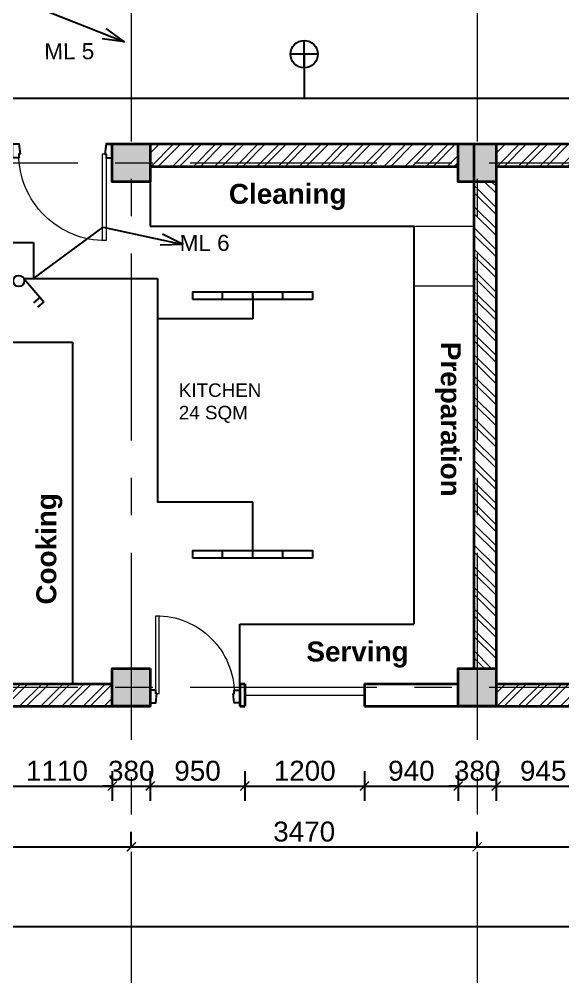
# Model space of a CAD drawing. Header units: inches. Extents: x 527934 to 2134587, y -408734 to 227304.
# Drawn here: x 1716564 to 1722018, y -154872 to -145267 of the extents above; entities that cross this region are included whole.
import ezdxf

# ---------------------------------------------------------------- set-up
doc = ezdxf.new("R2010")
doc.units = ezdxf.units.IN
doc.header["$MEASUREMENT"] = 0
doc.linetypes.add('CENTER', pattern=[2, 1.25, -0.25, 0.25, -0.25])
for name, color, linetype, lineweight in [('1 LIGHT N SWITCH', 3, 'Continuous', 25), ('6 LIGHT PT WIRING', 3, 'Continuous', 25), ('centre line', 1, 'CENTER', 9), ('dim', 253, 'Continuous', 9), ('door', 77, 'Continuous', 13), ('furniture', 253, 'Continuous', 5), ('hatch', 250, 'Continuous', 5), ('plinth', 5, 'Continuous', 9), ('text', 7, 'Continuous', 13), ('wall - brick', 30, 'Continuous', 35)]:
    doc.layers.add(name, color=color, linetype=linetype, lineweight=lineweight)
doc.styles.add('labelling', font='arial.ttf')
doc.styles.get("Standard").update_dxf_attribs({"font": 'arial.ttf'})
doc.dimstyles.new('dim 100', dxfattribs={"dimtxt": 200, "dimasz": 90, "dimexe": 150, "dimexo": 150, "dimgap": 50, "dimtad": 1, "dimdec": 0, "dimzin": 0, "dimdsep": 46, "dimtxsty": 'Standard', "dimblk": 'ARCHTICK', "dimcen": 100, "dimdle": 150, "dimazin": 0, "dimtfac": 1, "dimtdec": 0, "dimtix": 1, "dimtmove": 2, "dimatfit": 3, "dimfxl": 150, "dimfxlon": 1, "dimtolj": 1, "dimtzin": 0, "dimarcsym": 0})

# ---------------------------------------------------------------- blocks, each defined once
blk = doc.blocks.new('_ArchTick')
at = {"color": 0, "linetype": 'ByBlock', "const_width": 0.15}
blk.add_lwpolyline([(-0.5, -0.5), (0.5, 0.5)], dxfattribs=at)
blk = doc.blocks.new('*D1983')
at = {"layer": 'Defpoints', "color": 0, "ltscale": 400}
for p in [(1717878.1, -132628.6), (1704458.1, -152158.6), (1717878.1, -152158.6)]:
    blk.add_point(p, dxfattribs=at)
at = {"layer": 'dim', "color": 0, "lineweight": -2, "ltscale": 400}
for p, q in [((1704458.1, -132478.6), (1704458.1, -152308.6)), ((1704608.1, -132628.6), (1704308.1, -132628.6)), ((1704608.1, -152158.6), (1704308.1, -152158.6))]:
    blk.add_line(p, q, dxfattribs=at)
at = {"layer": 'dim', "color": 0, "lineweight": -2, "ltscale": 400, "xscale": 90, "yscale": 90, "zscale": 90}
for p, rotation in [((1704458.1, -132628.6), 90), ((1704458.1, -152158.6), 270)]:
    blk.add_blockref('_ArchTick', p, dxfattribs=dict(at, rotation=rotation))
at = {"layer": 'dim', "color": 0, "ltscale": 400, "insert": (1704305.9, -142393.6), "char_height": 200, "attachment_point": 5, "rotation": 90}
blk.add_mtext('\\A1;19530', dxfattribs=at)
blk = doc.blocks.new('*D2375')
at = {"layer": 'Defpoints', "color": 0, "ltscale": 400}
for p in [(1716388.1, -152158.6), (1717498.1, -152158.6), (1717498.1, -152958.6)]:
    blk.add_point(p, dxfattribs=at)
at = {"layer": 'dim', "color": 0, "lineweight": -2, "ltscale": 400}
for p, q in [((1716388.1, -152808.6), (1716388.1, -153108.6)), ((1717498.1, -152808.6), (1717498.1, -153108.6)), ((1716238.1, -152958.6), (1717648.1, -152958.6))]:
    blk.add_line(p, q, dxfattribs=at)
at = {"layer": 'dim', "color": 0, "lineweight": -2, "ltscale": 400, "xscale": 90, "yscale": 90, "zscale": 90, "rotation": 180}
blk.add_blockref('_ArchTick', (1716388.1, -152958.6), dxfattribs=at)
at = {"layer": 'dim', "color": 0, "lineweight": -2, "ltscale": 400, "xscale": 90, "yscale": 90, "zscale": 90}
blk.add_blockref('_ArchTick', (1717498.1, -152958.6), dxfattribs=at)
at = {"layer": 'dim', "color": 0, "ltscale": 400, "insert": (1716943.1, -152806.5), "char_height": 200, "attachment_point": 5}
blk.add_mtext('\\A1;1110', dxfattribs=at)
blk = doc.blocks.new('*D2376')
at = {"layer": 'Defpoints', "color": 0, "ltscale": 400}
for p in [(1717498.1, -152158.6), (1717878.1, -152158.6), (1717878.1, -152958.6)]:
    blk.add_point(p, dxfattribs=at)
at = {"layer": 'dim', "color": 0, "lineweight": -2, "ltscale": 400}
for p, q in [((1717498.1, -152808.6), (1717498.1, -153108.6)), ((1717878.1, -152808.6), (1717878.1, -153108.6)), ((1717498.1, -152958.6), (1717408.1, -152958.6)), ((1717498.1, -152958.6), (1717878.1, -152958.6)), ((1717878.1, -152958.6), (1717968.1, -152958.6))]:
    blk.add_line(p, q, dxfattribs=at)
at = {"layer": 'dim', "color": 0, "lineweight": -2, "ltscale": 400, "xscale": 90, "yscale": 90, "zscale": 90}
blk.add_blockref('_ArchTick', (1717498.1, -152958.6), dxfattribs=at)
at = {"layer": 'dim', "color": 0, "lineweight": -2, "ltscale": 400, "xscale": 90, "yscale": 90, "zscale": 90, "rotation": 180}
blk.add_blockref('_ArchTick', (1717878.1, -152958.6), dxfattribs=at)
at = {"layer": 'dim', "color": 0, "ltscale": 400, "insert": (1717688.1, -152806.4), "char_height": 200, "attachment_point": 5}
blk.add_mtext('\\A1;380', dxfattribs=at)
blk = doc.blocks.new('*D2377')
at = {"layer": 'Defpoints', "color": 0, "ltscale": 400}
for p in [(1717878.1, -152158.6), (1718828.1, -152158.6), (1718828.1, -152958.6)]:
    blk.add_point(p, dxfattribs=at)
at = {"layer": 'dim', "color": 0, "lineweight": -2, "ltscale": 400}
for p, q in [((1717878.1, -152808.6), (1717878.1, -153108.6)), ((1718828.1, -152808.6), (1718828.1, -153108.6)), ((1717728.1, -152958.6), (1718978.1, -152958.6))]:
    blk.add_line(p, q, dxfattribs=at)
at = {"layer": 'dim', "color": 0, "lineweight": -2, "ltscale": 400, "xscale": 90, "yscale": 90, "zscale": 90, "rotation": 180}
blk.add_blockref('_ArchTick', (1717878.1, -152958.6), dxfattribs=at)
at = {"layer": 'dim', "color": 0, "lineweight": -2, "ltscale": 400, "xscale": 90, "yscale": 90, "zscale": 90}
blk.add_blockref('_ArchTick', (1718828.1, -152958.6), dxfattribs=at)
at = {"layer": 'dim', "color": 0, "ltscale": 400, "insert": (1718353.1, -152806.5), "char_height": 200, "attachment_point": 5}
blk.add_mtext('\\A1;950', dxfattribs=at)
blk = doc.blocks.new('*D2378')
at = {"layer": 'Defpoints', "color": 0, "ltscale": 400}
for p in [(1720968.1, -152158.6), (1721348.1, -152158.6), (1721348.1, -152958.6)]:
    blk.add_point(p, dxfattribs=at)
at = {"layer": 'dim', "color": 0, "lineweight": -2, "ltscale": 400}
for p, q in [((1720968.1, -152808.6), (1720968.1, -153108.6)), ((1721348.1, -152808.6), (1721348.1, -153108.6)), ((1720968.1, -152958.6), (1720878.1, -152958.6)), ((1720968.1, -152958.6), (1721348.1, -152958.6)), ((1721348.1, -152958.6), (1721438.1, -152958.6))]:
    blk.add_line(p, q, dxfattribs=at)
at = {"layer": 'dim', "color": 0, "lineweight": -2, "ltscale": 400, "xscale": 90, "yscale": 90, "zscale": 90}
blk.add_blockref('_ArchTick', (1720968.1, -152958.6), dxfattribs=at)
at = {"layer": 'dim', "color": 0, "lineweight": -2, "ltscale": 400, "xscale": 90, "yscale": 90, "zscale": 90, "rotation": 180}
blk.add_blockref('_ArchTick', (1721348.1, -152958.6), dxfattribs=at)
at = {"layer": 'dim', "color": 0, "ltscale": 400, "insert": (1721158.1, -152806.4), "char_height": 200, "attachment_point": 5}
blk.add_mtext('\\A1;380', dxfattribs=at)
blk = doc.blocks.new('*D2379')
at = {"layer": 'Defpoints', "color": 0, "ltscale": 400}
for p in [(1721348.1, -152158.6), (1722293.1, -152158.6), (1722293.1, -152958.6)]:
    blk.add_point(p, dxfattribs=at)
at = {"layer": 'dim', "color": 0, "lineweight": -2, "ltscale": 400}
for p, q in [((1721348.1, -152808.6), (1721348.1, -153108.6)), ((1722293.1, -152808.6), (1722293.1, -153108.6)), ((1721198.1, -152958.6), (1722443.1, -152958.6))]:
    blk.add_line(p, q, dxfattribs=at)
at = {"layer": 'dim', "color": 0, "lineweight": -2, "ltscale": 400, "xscale": 90, "yscale": 90, "zscale": 90, "rotation": 180}
blk.add_blockref('_ArchTick', (1721348.1, -152958.6), dxfattribs=at)
at = {"layer": 'dim', "color": 0, "lineweight": -2, "ltscale": 400, "xscale": 90, "yscale": 90, "zscale": 90}
blk.add_blockref('_ArchTick', (1722293.1, -152958.6), dxfattribs=at)
at = {"layer": 'dim', "color": 0, "ltscale": 400, "insert": (1721820.6, -152806.5), "char_height": 200, "attachment_point": 5}
blk.add_mtext('\\A1;945', dxfattribs=at)
blk = doc.blocks.new('*D1987')
at = {"layer": 'Defpoints', "color": 0, "ltscale": 400}
for p in [(1707088.1, -151968.6), (1742476.1, -151968.6), (1742476.1, -154368.6)]:
    blk.add_point(p, dxfattribs=at)
at = {"layer": 'dim', "color": 0, "lineweight": -2, "ltscale": 400}
for p, q in [((1707088.1, -154218.6), (1707088.1, -154518.6)), ((1742476.1, -154218.6), (1742476.1, -154518.6)), ((1706938.1, -154368.6), (1742626.1, -154368.6))]:
    blk.add_line(p, q, dxfattribs=at)
at = {"layer": 'dim', "color": 0, "lineweight": -2, "ltscale": 400, "xscale": 90, "yscale": 90, "zscale": 90, "rotation": 180}
blk.add_blockref('_ArchTick', (1707088.1, -154368.6), dxfattribs=at)
at = {"layer": 'dim', "color": 0, "lineweight": -2, "ltscale": 400, "xscale": 90, "yscale": 90, "zscale": 90}
blk.add_blockref('_ArchTick', (1742476.1, -154368.6), dxfattribs=at)
at = {"layer": 'dim', "color": 0, "ltscale": 400, "insert": (1724782.1, -154216.4), "char_height": 200, "attachment_point": 5}
blk.add_mtext('\\A1;35388', dxfattribs=at)
blk = doc.blocks.new('*D1996')
at = {"layer": 'Defpoints', "color": 0, "ltscale": 400}
for p in [(1714218.1, -153568.6), (1717688.1, -153568.6), (1717688.1, -153568.6)]:
    blk.add_point(p, dxfattribs=at)
at = {"layer": 'furniture', "color": 0, "lineweight": -2, "ltscale": 400}
for p, q in [((1714218.1, -153568.6), (1714218.1, -153418.6)), ((1717688.1, -153568.6), (1717688.1, -153418.6)), ((1714068.1, -153568.6), (1717838.1, -153568.6))]:
    blk.add_line(p, q, dxfattribs=at)
at = {"layer": 'furniture', "color": 0, "lineweight": -2, "ltscale": 400, "xscale": 90, "yscale": 90, "zscale": 90, "rotation": 180}
blk.add_blockref('_ArchTick', (1714218.1, -153568.6), dxfattribs=at)
at = {"layer": 'furniture', "color": 0, "lineweight": -2, "ltscale": 400, "xscale": 90, "yscale": 90, "zscale": 90}
blk.add_blockref('_ArchTick', (1717688.1, -153568.6), dxfattribs=at)
at = {"layer": 'furniture', "color": 0, "ltscale": 400, "insert": (1715953.1, -153416.4), "char_height": 200, "attachment_point": 5}
blk.add_mtext('\\A1;3470', dxfattribs=at)
blk = doc.blocks.new('*D1997')
at = {"layer": 'Defpoints', "color": 0, "ltscale": 400}
for p in [(1717688.1, -153568.6), (1721158.1, -153568.6), (1721158.1, -153568.6)]:
    blk.add_point(p, dxfattribs=at)
at = {"layer": 'furniture', "color": 0, "lineweight": -2, "ltscale": 400}
for p, q in [((1717688.1, -153568.6), (1717688.1, -153418.6)), ((1721158.1, -153568.6), (1721158.1, -153418.6)), ((1717538.1, -153568.6), (1721308.1, -153568.6))]:
    blk.add_line(p, q, dxfattribs=at)
at = {"layer": 'furniture', "color": 0, "lineweight": -2, "ltscale": 400, "xscale": 90, "yscale": 90, "zscale": 90, "rotation": 180}
blk.add_blockref('_ArchTick', (1717688.1, -153568.6), dxfattribs=at)
at = {"layer": 'furniture', "color": 0, "lineweight": -2, "ltscale": 400, "xscale": 90, "yscale": 90, "zscale": 90}
blk.add_blockref('_ArchTick', (1721158.1, -153568.6), dxfattribs=at)
at = {"layer": 'furniture', "color": 0, "ltscale": 400, "insert": (1719423.1, -153416.4), "char_height": 200, "attachment_point": 5}
blk.add_mtext('\\A1;3470', dxfattribs=at)
blk = doc.blocks.new('*D1998')
at = {"layer": 'Defpoints', "color": 0, "ltscale": 400}
for p in [(1721158.1, -153568.6), (1724628.1, -153568.6), (1724628.1, -153568.6)]:
    blk.add_point(p, dxfattribs=at)
at = {"layer": 'furniture', "color": 0, "lineweight": -2, "ltscale": 400}
for p, q in [((1721158.1, -153568.6), (1721158.1, -153418.6)), ((1724628.1, -153568.6), (1724628.1, -153418.6)), ((1721008.1, -153568.6), (1724778.1, -153568.6))]:
    blk.add_line(p, q, dxfattribs=at)
at = {"layer": 'furniture', "color": 0, "lineweight": -2, "ltscale": 400, "xscale": 90, "yscale": 90, "zscale": 90, "rotation": 180}
blk.add_blockref('_ArchTick', (1721158.1, -153568.6), dxfattribs=at)
at = {"layer": 'furniture', "color": 0, "lineweight": -2, "ltscale": 400, "xscale": 90, "yscale": 90, "zscale": 90}
blk.add_blockref('_ArchTick', (1724628.1, -153568.6), dxfattribs=at)
at = {"layer": 'furniture', "color": 0, "ltscale": 400, "insert": (1722893.1, -153416.4), "char_height": 200, "attachment_point": 5}
blk.add_mtext('\\A1;3470', dxfattribs=at)
blk = doc.blocks.new('Dd1')
at = {"layer": 'door'}
for p, q in [((6330586.9, 14339), (6330586.9, 13509.1)), ((6330598.9, 14377), (6330624.9, 14377)), ((6330624.9, 14377), (6330624.9, 13509.6))]:
    blk.add_line(p, q, dxfattribs=at)
at = {"layer": 'door', "lineweight": 25}
for points in [[(6330598.9, 14377), (6330586.9, 14377), (6330586.9, 14339), (6330523.9, 14339), (6330523.9, 14479), (6330586.9, 14479)], [(6331448.9, 14377), (6331460.9, 14377), (6331460.9, 14339), (6331523.9, 14339), (6331523.9, 14479), (6331460.9, 14479)]]:
    blk.add_lwpolyline(points, close=True, dxfattribs=at)
at = {"layer": 'door'}
blk.add_arc((6330592.9, 14377), 868, 269.60394, 0, dxfattribs=at)
blk = doc.blocks.new('*D2420')
at = {"layer": 'Defpoints', "color": 0, "ltscale": 400}
for p in [(1718828.1, -152046.1), (1720028.1, -152046.1), (1720028.1, -152958.6)]:
    blk.add_point(p, dxfattribs=at)
at = {"layer": 'furniture', "color": 0, "lineweight": -2, "ltscale": 400}
for p, q in [((1718828.1, -152808.6), (1718828.1, -153108.6)), ((1720028.1, -152808.6), (1720028.1, -153108.6)), ((1718678.1, -152958.6), (1720178.1, -152958.6))]:
    blk.add_line(p, q, dxfattribs=at)
at = {"layer": 'furniture', "color": 0, "lineweight": -2, "ltscale": 400, "xscale": 90, "yscale": 90, "zscale": 90, "rotation": 180}
blk.add_blockref('_ArchTick', (1718828.1, -152958.6), dxfattribs=at)
at = {"layer": 'furniture', "color": 0, "lineweight": -2, "ltscale": 400, "xscale": 90, "yscale": 90, "zscale": 90}
blk.add_blockref('_ArchTick', (1720028.1, -152958.6), dxfattribs=at)
at = {"layer": 'furniture', "color": 0, "ltscale": 400, "insert": (1719428.1, -152806.5), "char_height": 200, "attachment_point": 5}
blk.add_mtext('\\A1;1200', dxfattribs=at)
blk = doc.blocks.new('*D2421')
at = {"layer": 'Defpoints', "color": 0, "ltscale": 400}
for p in [(1720028.1, -152158.6), (1720968.1, -152158.6), (1720968.1, -152958.6)]:
    blk.add_point(p, dxfattribs=at)
at = {"layer": 'furniture', "color": 0, "lineweight": -2, "ltscale": 400}
for p, q in [((1720028.1, -152808.6), (1720028.1, -153108.6)), ((1720968.1, -152808.6), (1720968.1, -153108.6)), ((1719878.1, -152958.6), (1721118.1, -152958.6))]:
    blk.add_line(p, q, dxfattribs=at)
at = {"layer": 'furniture', "color": 0, "lineweight": -2, "ltscale": 400, "xscale": 90, "yscale": 90, "zscale": 90, "rotation": 180}
blk.add_blockref('_ArchTick', (1720028.1, -152958.6), dxfattribs=at)
at = {"layer": 'furniture', "color": 0, "lineweight": -2, "ltscale": 400, "xscale": 90, "yscale": 90, "zscale": 90}
blk.add_blockref('_ArchTick', (1720968.1, -152958.6), dxfattribs=at)
at = {"layer": 'furniture', "color": 0, "ltscale": 400, "insert": (1720498.1, -152806.5), "char_height": 200, "attachment_point": 5}
blk.add_mtext('\\A1;940', dxfattribs=at)
blk = doc.blocks.new('*D2013')
at = {"layer": 'Defpoints', "color": 0, "ltscale": 400}
for p in [(1717688.1, -131510.2), (1714218.1, -177435.5), (1717688.1, -177435.5)]:
    blk.add_point(p, dxfattribs=at)
at = {"layer": 'dim', "color": 0, "lineweight": -2, "ltscale": 400}
for p, q in [((1714218.1, -177435.5), (1714218.1, -177285.5)), ((1717688.1, -177285.5), (1717688.1, -177585.5)), ((1714068.1, -177435.5), (1717838.1, -177435.5))]:
    blk.add_line(p, q, dxfattribs=at)
at = {"layer": 'dim', "color": 0, "lineweight": -2, "ltscale": 400, "xscale": 90, "yscale": 90, "zscale": 90, "rotation": 180}
blk.add_blockref('_ArchTick', (1714218.1, -177435.5), dxfattribs=at)
at = {"layer": 'dim', "color": 0, "lineweight": -2, "ltscale": 400, "xscale": 90, "yscale": 90, "zscale": 90}
blk.add_blockref('_ArchTick', (1717688.1, -177435.5), dxfattribs=at)
at = {"layer": 'dim', "color": 0, "ltscale": 400, "insert": (1715953.1, -177283.4), "char_height": 200, "attachment_point": 5}
blk.add_mtext('\\A1;3470', dxfattribs=at)
blk = doc.blocks.new('*D2014')
at = {"layer": 'Defpoints', "color": 0, "ltscale": 400}
for p in [(1721158.1, -131659.9), (1721158.1, -177435.5), (1717688.1, -177585.2)]:
    blk.add_point(p, dxfattribs=at)
at = {"layer": 'dim', "color": 0, "lineweight": -2, "ltscale": 400}
for p, q in [((1717688.1, -177435.5), (1717688.1, -177285.5)), ((1721158.1, -177285.5), (1721158.1, -177585.5)), ((1717538.1, -177435.5), (1721308.1, -177435.5))]:
    blk.add_line(p, q, dxfattribs=at)
at = {"layer": 'dim', "color": 0, "lineweight": -2, "ltscale": 400, "xscale": 90, "yscale": 90, "zscale": 90, "rotation": 180}
blk.add_blockref('_ArchTick', (1717688.1, -177435.5), dxfattribs=at)
at = {"layer": 'dim', "color": 0, "lineweight": -2, "ltscale": 400, "xscale": 90, "yscale": 90, "zscale": 90}
blk.add_blockref('_ArchTick', (1721158.1, -177435.5), dxfattribs=at)
at = {"layer": 'dim', "color": 0, "ltscale": 400, "insert": (1719423.1, -177283.4), "char_height": 200, "attachment_point": 5}
blk.add_mtext('\\A1;3470', dxfattribs=at)
blk = doc.blocks.new('*D2015')
at = {"layer": 'Defpoints', "color": 0, "ltscale": 400}
for p in [(1724628.1, -131510.2), (1721158.1, -177435.5), (1724628.1, -177435.5)]:
    blk.add_point(p, dxfattribs=at)
at = {"layer": 'dim', "color": 0, "lineweight": -2, "ltscale": 400}
for p, q in [((1721158.1, -177435.5), (1721158.1, -177285.5)), ((1724628.1, -177285.5), (1724628.1, -177585.5)), ((1721008.1, -177435.5), (1724778.1, -177435.5))]:
    blk.add_line(p, q, dxfattribs=at)
at = {"layer": 'dim', "color": 0, "lineweight": -2, "ltscale": 400, "xscale": 90, "yscale": 90, "zscale": 90, "rotation": 180}
blk.add_blockref('_ArchTick', (1721158.1, -177435.5), dxfattribs=at)
at = {"layer": 'dim', "color": 0, "lineweight": -2, "ltscale": 400, "xscale": 90, "yscale": 90, "zscale": 90}
blk.add_blockref('_ArchTick', (1724628.1, -177435.5), dxfattribs=at)
at = {"layer": 'dim', "color": 0, "ltscale": 400, "insert": (1722893.1, -177283.4), "char_height": 200, "attachment_point": 5}
blk.add_mtext('\\A1;3470', dxfattribs=at)
blk = doc.blocks.new('*D2496')
at = {"layer": 'Defpoints', "color": 0, "ltscale": 400}
for p in [(1717688.1, -152819.3), (1714218.1, -198831), (1717688.1, -198831)]:
    blk.add_point(p, dxfattribs=at)
at = {"layer": 'furniture', "color": 0, "lineweight": -2, "ltscale": 400}
for p, q in [((1714218.1, -198831), (1714218.1, -198681)), ((1717688.1, -198681), (1717688.1, -198981)), ((1714068.1, -198831), (1717838.1, -198831))]:
    blk.add_line(p, q, dxfattribs=at)
at = {"layer": 'furniture', "color": 0, "lineweight": -2, "ltscale": 400, "xscale": 90, "yscale": 90, "zscale": 90, "rotation": 180}
blk.add_blockref('_ArchTick', (1714218.1, -198831), dxfattribs=at)
at = {"layer": 'furniture', "color": 0, "lineweight": -2, "ltscale": 400, "xscale": 90, "yscale": 90, "zscale": 90}
blk.add_blockref('_ArchTick', (1717688.1, -198831), dxfattribs=at)
at = {"layer": 'furniture', "color": 0, "ltscale": 400, "insert": (1715953.1, -198678.9), "char_height": 200, "attachment_point": 5}
blk.add_mtext('\\A1;3470', dxfattribs=at)
blk = doc.blocks.new('*D2497')
at = {"layer": 'Defpoints', "color": 0, "ltscale": 400}
for p in [(1721158.1, -152819.3), (1717688.1, -198831), (1721158.1, -198831)]:
    blk.add_point(p, dxfattribs=at)
at = {"layer": 'furniture', "color": 0, "lineweight": -2, "ltscale": 400}
for p, q in [((1717688.1, -198831), (1717688.1, -198681)), ((1721158.1, -198681), (1721158.1, -198981)), ((1717538.1, -198831), (1721308.1, -198831))]:
    blk.add_line(p, q, dxfattribs=at)
at = {"layer": 'furniture', "color": 0, "lineweight": -2, "ltscale": 400, "xscale": 90, "yscale": 90, "zscale": 90, "rotation": 180}
blk.add_blockref('_ArchTick', (1717688.1, -198831), dxfattribs=at)
at = {"layer": 'furniture', "color": 0, "lineweight": -2, "ltscale": 400, "xscale": 90, "yscale": 90, "zscale": 90}
blk.add_blockref('_ArchTick', (1721158.1, -198831), dxfattribs=at)
at = {"layer": 'furniture', "color": 0, "ltscale": 400, "insert": (1719423.1, -198678.9), "char_height": 200, "attachment_point": 5}
blk.add_mtext('\\A1;3470', dxfattribs=at)
blk = doc.blocks.new('*D2498')
at = {"layer": 'Defpoints', "color": 0, "ltscale": 400}
for p in [(1724628.1, -152819.3), (1721158.1, -198831), (1724628.1, -198831)]:
    blk.add_point(p, dxfattribs=at)
at = {"layer": 'furniture', "color": 0, "lineweight": -2, "ltscale": 400}
for p, q in [((1721158.1, -198831), (1721158.1, -198681)), ((1724628.1, -198681), (1724628.1, -198981)), ((1721008.1, -198831), (1724778.1, -198831))]:
    blk.add_line(p, q, dxfattribs=at)
at = {"layer": 'furniture', "color": 0, "lineweight": -2, "ltscale": 400, "xscale": 90, "yscale": 90, "zscale": 90, "rotation": 180}
blk.add_blockref('_ArchTick', (1721158.1, -198831), dxfattribs=at)
at = {"layer": 'furniture', "color": 0, "lineweight": -2, "ltscale": 400, "xscale": 90, "yscale": 90, "zscale": 90}
blk.add_blockref('_ArchTick', (1724628.1, -198831), dxfattribs=at)
at = {"layer": 'furniture', "color": 0, "ltscale": 400, "insert": (1722893.1, -198678.9), "char_height": 200, "attachment_point": 5}
blk.add_mtext('\\A1;3470', dxfattribs=at)
blk = doc.blocks.new('dome')
at = {"color": 3}
for p, q in [((542951, 234900), (542951, 235174.9)), ((543088.4, 235037.4), (542813.5, 235037.4))]:
    blk.add_line(p, q, dxfattribs=at)
blk.add_circle((542951, 235037.4), 137.4, dxfattribs=at)
blk = doc.blocks.new('1x36 TL MO')
at = {"color": 3}
for p, q in [((11329249, 640104.8), (11330289.8, 640104.8)), ((11329507.4, 640104.8), (11329507.4, 640038.1)), ((11329768.8, 640104.8), (11329768.8, 640038.1)), ((11330030.3, 640104.8), (11330030.3, 640038.1))]:
    blk.add_line(p, q, dxfattribs=at)
blk.add_lwpolyline([(11330289.8, 640104.8), (11330289.8, 640038.1), (11329249, 640038.1), (11329249, 640104.8)], dxfattribs=at)
blk = doc.blocks.new('2 GANG')
at = {"color": 3}
for p, q in [((546996.5, 231907.1), (547117.2, 232109)), ((547094.6, 232071.2), (547150.6, 232037.5)), ((547117.2, 232109), (547173.2, 232075.3))]:
    blk.add_line(p, q, dxfattribs=at)
blk.add_circle((547026.8, 231875), 42.7, dxfattribs=at)
blk = doc.blocks.new('*U1924')
at = {"color": 3}
for p, q in [((-181347.92, -126936.6), (-181360.04, -126920.06)), ((-181360.04, -126920.06), (-181357.92, -126925.37)), ((-181360.04, -126920.06), (-181355.67, -126923.72)), ((-181326.36, -126938.56), (-181347.92, -126936.6))]:
    blk.add_line(p, q, dxfattribs=at)

msp = doc.modelspace()

# ---------------------------------------------------------------- hatches: boundary and pattern name
at = {"layer": 'hatch', "lineweight": 5, "ltscale": 400}
h = msp.add_hatch(dxfattribs=at)
h.set_pattern_fill('ANSI32', color=256, scale=400)
h.set_pattern_definition([(45, (-786419.92, -115225.44), (-106.066017, 106.066017), []), (45, (-786349.21, -115225.44), (-106.066017, 106.066017), [])])
h.paths.add_polyline_path([(1717878.1, -146743.6), (1717878.1, -146518.6), (1720968.1, -146518.6), (1720968.1, -146743.6)])
h = msp.add_hatch(dxfattribs=at)
h.set_pattern_fill('ANSI32', color=256, scale=400)
h.set_pattern_definition([(45, (-782949.92, -115225.44), (-106.066017, 106.066017), []), (45, (-782879.21, -115225.44), (-106.066017, 106.066017), [])])
h.paths.add_polyline_path([(1721348.1, -146743.6), (1721348.1, -146518.6), (1724438.1, -146518.6), (1724438.1, -146743.6)])
h = msp.add_hatch(dxfattribs=at)
h.set_pattern_fill('ANSI32', color=256, scale=400, angle=-90)
h.set_pattern_definition([(315, (1752633.1, 2357384.75), (106.066017, 106.066017), []), (315, (1752633.1, 2357314.04), (106.066017, 106.066017), [])])
h.paths.add_polyline_path([(1721122.3, -146898.6), (1721347.3, -146898.6), (1721347.3, -151778.6), (1721122.3, -151778.6)])
h = msp.add_hatch(dxfattribs=at)
h.set_pattern_fill('ANSI32', color=256, scale=400)
h.set_pattern_definition([(45, (-787739.92, -120640.44), (-106.066017, 106.066017), []), (45, (-787669.21, -120640.44), (-106.066017, 106.066017), [])])
h.paths.add_polyline_path([(1716387.6, -152158.6), (1716388.1, -151933.6), (1717498.1, -151933.6), (1717498.1, -152158.6)])
h = msp.add_hatch(dxfattribs=at)
h.set_pattern_fill('ANSI32', color=256, scale=400)
h.set_pattern_definition([(45, (-782949.92, -120640.44), (-106.066017, 106.066017), []), (45, (-782879.21, -120640.44), (-106.066017, 106.066017), [])])
h.paths.add_polyline_path([(1721348.1, -152158.6), (1721348.1, -151933.6), (1722293.1, -151933.6), (1722293.1, -152158.6)])
at = {"layer": 'plinth', "ltscale": 400}
h = msp.add_hatch(color=0, dxfattribs=at)
h.dxf.hatch_style = 1
h.paths.add_polyline_path([(1707468.1, -139078.6), (1707468.1, -139458.6), (1707088.1, -139458.6), (1707088.1, -139078.6)])
h.paths.add_polyline_path([(1710938.1, -139078.6), (1710938.1, -139458.6), (1710558.1, -139458.6), (1710558.1, -139078.6)])
h.paths.add_polyline_path([(1714408.1, -139078.6), (1714408.1, -139458.6), (1714028.1, -139458.6), (1714028.1, -139078.6)])
h.paths.add_polyline_path([(1717878.1, -137478.6), (1717878.1, -137858.6), (1717498.1, -137858.6), (1717498.1, -137478.6)])
h.paths.add_polyline_path([(1717878.1, -132628.6), (1717878.1, -133008.6), (1717498.1, -133008.6), (1717498.1, -132628.6)])
h.paths.add_polyline_path([(1721348.1, -132628.6), (1721348.1, -133008.6), (1720968.1, -133008.6), (1720968.1, -132628.6)])
h.paths.add_polyline_path([(1724818.1, -132628.6), (1724818.1, -133008.6), (1724438.1, -133008.6), (1724438.1, -132628.6)])
h.paths.add_polyline_path([(1728288.1, -132628.6), (1728288.1, -133008.6), (1727908.1, -133008.6), (1727908.1, -132628.6)])
h.paths.add_polyline_path([(1728288.1, -137478.6), (1728288.1, -137858.6), (1727908.1, -137858.6), (1727908.1, -137478.6)])
h.paths.add_polyline_path([(1721348.1, -139078.6), (1721348.1, -139458.6), (1720968.1, -139458.6), (1720968.1, -139078.6)])
h.paths.add_polyline_path([(1724818.1, -139078.6), (1724818.1, -139458.6), (1724438.1, -139458.6), (1724438.1, -139078.6)])
h.paths.add_polyline_path([(1728288.1, -139078.6), (1728288.1, -139458.6), (1727908.1, -139458.6), (1727908.1, -139078.6)])
h.paths.add_polyline_path([(1731758.1, -139078.6), (1731758.1, -139458.6), (1731378.1, -139458.6), (1731378.1, -139078.6)])
h.paths.add_polyline_path([(1735233.1, -139078.6), (1735233.1, -139458.6), (1734853.1, -139458.6), (1734853.1, -139078.6)])
h.paths.add_polyline_path([(1735233.1, -144338.6), (1735233.1, -144718.6), (1734853.1, -144718.6), (1734853.1, -144338.6)])
h.paths.add_polyline_path([(1731758.1, -144338.6), (1731758.1, -144718.6), (1731378.1, -144718.6), (1731378.1, -144338.6)])
h.paths.add_polyline_path([(1728288.1, -144338.6), (1728288.1, -144718.6), (1727908.1, -144718.6), (1727908.1, -144338.6)])
h.paths.add_polyline_path([(1724818.1, -144338.6), (1724818.1, -144718.6), (1724438.1, -144718.6), (1724438.1, -144338.6)])
h.paths.add_polyline_path([(1717878.1, -139078.6), (1717878.1, -139458.6), (1717498.1, -139458.6), (1717498.1, -139078.6)])
h.paths.add_polyline_path([(1714408.1, -144338.6), (1714408.1, -144718.6), (1714028.1, -144718.6), (1714028.1, -144338.6)])
h.paths.add_polyline_path([(1710938.1, -144338.6), (1710938.1, -144718.6), (1710558.1, -144718.6), (1710558.1, -144338.6)])
h.paths.add_polyline_path([(1707468.1, -144338.6), (1707468.1, -144718.6), (1707088.1, -144718.6), (1707088.1, -144338.6)])
h.paths.add_polyline_path([(1707468.1, -146518.6), (1707468.1, -146898.6), (1707088.1, -146898.6), (1707088.1, -146518.6)])
h.paths.add_polyline_path([(1710938.1, -146518.6), (1710938.1, -146898.6), (1710558.1, -146898.6), (1710558.1, -146518.6)])
h.paths.add_polyline_path([(1714408.1, -146518.6), (1714408.1, -146898.6), (1714028.1, -146898.6), (1714028.1, -146518.6)])
h.paths.add_polyline_path([(1717878.1, -146518.6), (1717878.1, -146898.6), (1717498.1, -146898.6), (1717498.1, -146518.6)])
h.paths.add_polyline_path([(1721348.1, -146518.6), (1721348.1, -146898.6), (1720968.1, -146898.6), (1720968.1, -146518.6)])
h.paths.add_polyline_path([(1724818.1, -146518.6), (1724818.1, -146898.6), (1724438.1, -146898.6), (1724438.1, -146518.6)])
h.paths.add_polyline_path([(1728288.1, -146518.6), (1728288.1, -146898.6), (1727908.1, -146898.6), (1727908.1, -146518.6)])
h.paths.add_polyline_path([(1731758.1, -146518.6), (1731758.1, -146898.6), (1731378.1, -146898.6), (1731378.1, -146518.6)])
h.paths.add_polyline_path([(1735233.1, -146518.6), (1735233.1, -146898.6), (1734853.1, -146898.6), (1734853.1, -146518.6)])
h.paths.add_polyline_path([(1735233.1, -151778.6), (1735233.1, -152158.6), (1734853.1, -152158.6), (1734853.1, -151778.6)])
h.paths.add_polyline_path([(1731758.1, -151778.6), (1731758.1, -152158.6), (1731378.1, -152158.6), (1731378.1, -151778.6)])
h.paths.add_polyline_path([(1728288.1, -151778.6), (1728288.1, -152158.6), (1727908.1, -152158.6), (1727908.1, -151778.6)])
h.paths.add_polyline_path([(1724818.1, -151778.6), (1724818.1, -152158.6), (1724438.1, -152158.6), (1724438.1, -151778.6)])
h.paths.add_polyline_path([(1721348.1, -151778.6), (1721348.1, -152158.6), (1720968.1, -152158.6), (1720968.1, -151778.6)])
h.paths.add_polyline_path([(1717878.1, -151778.6), (1717878.1, -152158.6), (1717498.1, -152158.6), (1717498.1, -151778.6)])
h.paths.add_polyline_path([(1714408.1, -151778.6), (1714408.1, -152158.6), (1714028.1, -152158.6), (1714028.1, -151778.6)])
h.paths.add_polyline_path([(1710938.1, -151778.6), (1710938.1, -152158.6), (1710558.1, -152158.6), (1710558.1, -151778.6)])
h.paths.add_polyline_path([(1707468.1, -151778.6), (1707468.1, -152158.6), (1707088.1, -152158.6), (1707088.1, -151778.6)])
edge = h.paths.add_edge_path()
edge.add_line((1717878.1, -139078.6), (1717128.1, -139078.6))

# ---------------------------------------------------------------- linework, layer by layer
at = {"layer": '6 LIGHT PT WIRING', "ltscale": 400}
for p, q in [((1719423.1, -145618.6), (1719423.1, -146059.5)), ((1708244.1, -146059.5), (1726363.1, -146059.5)), ((1716279.1, -147507.5), (1716708.5, -147507.5)), ((1716708.5, -147507.5), (1716708.5, -147868.5)), ((1716612, -147868.5), (1717950, -147868.5)), ((1717950, -147868.5), (1717950, -150112)), ((1718907, -148041.3), (1718907, -148272.5)), ((1718907, -148272.5), (1717950, -148272.5)), ((1718907, -150112), (1717950, -150112)), ((1718907, -150636.3), (1718907, -150112))]:
    msp.add_line(p, q, dxfattribs=at)
at = {"layer": 'centre line', "ltscale": 1500}
for p, q in [((1717688.1, -129618.6), (1717688.1, -155358.6)), ((1721158.1, -129618.6), (1721158.1, -155358.6)), ((1703278.1, -146708.6), (1746006.6, -146708.6)), ((1703278.1, -151968.6), (1746006.6, -151968.6))]:
    msp.add_line(p, q, dxfattribs=at)
at = {"layer": 'Defpoints', "ltscale": 0.5}
for p, q in [((1717878.1, -146743.6), (1717878.1, -147343.6)), ((1717877.5, -147343.6), (1720523.1, -147343.6)), ((1720523.1, -147343.6), (1720523.1, -151333.6)), ((1716498.1, -148506.6), (1717098.1, -148506.6)), ((1717098.1, -148506.6), (1717098.1, -151933.6)), ((1718778.1, -151333.6), (1720523.1, -151333.6)), ((1718778.1, -151933.6), (1718778.1, -151333.6))]:
    msp.add_line(p, q, dxfattribs=at)
at = {"layer": 'furniture', "ltscale": 400}
for p, q in [((1720523.1, -147343.6), (1721123.1, -147343.6)), ((1720523.1, -147943.6), (1721123.1, -147943.6)), ((1718828.1, -152046.1), (1720028.1, -152046.1))]:
    msp.add_line(p, q, dxfattribs=at)
at = {"layer": 'wall - brick'}
for p, q in [((1717435.1, -146518.6), (1717688.1, -146518.6)), ((1717435.1, -146518.6), (1719923.1, -146518.6)), ((1717878.1, -146518.6), (1717878.1, -146898.6)), ((1719923.1, -146518.6), (1720968.1, -146518.6)), ((1720033.1, -146518.6), (1725863.2, -146518.6)), ((1721123.1, -146518.6), (1721123.1, -150442.3)), ((1721348.1, -146518.6), (1721348.1, -148338.6)), ((1717878.1, -146743.6), (1719923.1, -146743.6)), ((1717878.1, -146743.6), (1717878.1, -146743.6)), ((1719923.1, -146743.6), (1720968.1, -146743.6)), ((1720033.1, -146743.6), (1720968.1, -146743.6)), ((1721348.1, -146743.6), (1724438.1, -146743.6)), ((1721348.1, -147965.4), (1721348.1, -151995.6)), ((1721123.1, -150338.6), (1721123.1, -151778.6)), ((1717878.1, -151778.6), (1717878.1, -151995.6)), ((1716388.1, -151933.6), (1717498.1, -151933.6)), ((1718778.1, -151933.6), (1718828.1, -151933.6)), ((1718778.1, -151933.6), (1718778.1, -152158.6)), ((1718828.1, -151933.6), (1718828.1, -152158.6)), ((1720028.1, -151933.6), (1720968.1, -151933.6)), ((1720028.1, -151933.6), (1720028.1, -152158.6)), ((1721348.1, -151933.6), (1721898.1, -151933.6)), ((1721898.1, -151933.6), (1722293.1, -151933.6)), ((1716388.1, -152158.6), (1717878.1, -152158.6)), ((1718778.1, -152158.6), (1718828.1, -152158.6)), ((1718828.1, -152158.6), (1718828.1, -152158.6)), ((1720028.1, -152158.6), (1720968.1, -152158.6)), ((1720968.1, -152158.6), (1721898.1, -152158.6)), ((1721898.1, -152158.6), (1722293.1, -152158.6))]:
    msp.add_line(p, q, dxfattribs=at)
for points in [[(1717878.1, -146518.6), (1717878.1, -146898.6), (1717498.1, -146898.6), (1717498.1, -146518.6)], [(1721348.1, -146518.6), (1721348.1, -146898.6), (1720968.1, -146898.6), (1720968.1, -146518.6)], [(1717878.1, -151778.6), (1717878.1, -152158.6), (1717498.1, -152158.6), (1717498.1, -151778.6)], [(1721348.1, -151778.6), (1721348.1, -152158.6), (1720968.1, -152158.6), (1720968.1, -151778.6)]]:
    msp.add_lwpolyline(points, close=True, dxfattribs=at)

# ---------------------------------------------------------------- block references
at = {"layer": '1 LIGHT N SWITCH'}
msp.add_blockref('dome', (1176472.2, -380656), dxfattribs=at)
at = {"layer": '1 LIGHT N SWITCH', "xscale": 1.299999999472229, "yscale": 1.300000000017462, "zscale": 1.3, "rotation": 251.43574104927}
msp.add_blockref('2 GANG', (1657209.7, 622208), dxfattribs=at)
at = {"layer": '1 LIGHT N SWITCH', "color": 3, "xscale": 1.154999999329448, "yscale": 1.154999999329448, "zscale": 1.155, "rotation": 180}
for p in [(14804790, 591241.2), (14804790, 588646.2)]:
    msp.add_blockref('1x36 TL MO', p, dxfattribs=at)
at = {"layer": '6 LIGHT PT WIRING', "color": 3, "yscale": 40, "zscale": 40.00000000000001}
for p, xscale, rotation in [((4802169.1, 8154254.3), -39.99999999998463, 284.5979908637959), ((-334775, -8760629.3), 40.0000000000204, 221.6081361463374)]:
    msp.add_blockref('*U1924', p, dxfattribs=dict(at, xscale=xscale, rotation=rotation))
at = {"layer": 'dim', "xscale": -1}
msp.add_blockref('Dd1', (8048022, -160997.6), dxfattribs=at)
at = {"layer": 'dim', "xscale": -0.8999999999068677, "yscale": 0.8999999999941792, "zscale": 0.9, "rotation": 180}
msp.add_blockref('Dd1', (-3979593.4, -139092.5), dxfattribs=at)

# ---------------------------------------------------------------- texts
at = {"layer": '6 LIGHT PT WIRING', "color": 3, "ltscale": 0.005, "char_height": 161.28, "attachment_point": 5, "rotation": 0.25602, "style": 'labelling'}
for s, insert in [('ML 5', (1717066.5, -145590.5)), ('ML 6', (1718424.5, -147513))]:
    msp.add_mtext(s, dxfattribs=dict(at, insert=insert))
at = {"layer": 'text', "attachment_point": 1}
for s, width, gutter_width, heights, insert, char_height in [('{\\fArial|b1|i0|c0|p34;Cleaning}', 2282.796, 1, [0], (1718667.7, -146919.4), 200), ('KITCHEN\\P24 SQM', 2636.925, 3500, [1530.2], (1718165.5, -148920.7), 135), ('{\\fArial|b1|i0|c0|p34;Serving}', 2282.796, 1, [0], (1719445.5, -151509.4), 200)]:
    msp.add_mtext_dynamic_manual_height_columns(s, width=width, gutter_width=gutter_width, heights=heights, dxfattribs=dict(at, insert=insert, char_height=char_height))
at = {"layer": 'text', "char_height": 200, "attachment_point": 1}
for s, insert, rotation in [('{\\fArial|b1|i0|c0|p34;Preparation}', (1720994, -148504), 270), ('{\\fArial|b1|i0|c0|p34;Cooking}', (1716736.2, -151138.2), 90)]:
    msp.add_mtext_dynamic_manual_height_columns(s, width=2282.796, gutter_width=1, heights=[0], dxfattribs=dict(at, insert=insert, rotation=rotation))

# ---------------------------------------------------------------- dimensions: what is measured, and where the dimension line sits
at = {"layer": 'dim', "ltscale": 400}
for base, p1, p2, picture, middle in [((1717688.1, -177435.5), (1714218.1, -177435.5), (1717688.1, -131510.2), '*D2013', (1715953.1, -177283.4)), ((1724628.1, -177435.5), (1721158.1, -177435.5), (1724628.1, -131510.2), '*D2015', (1722893.1, -177283.4)), ((1721158.1, -177435.5), (1717688.1, -177585.2), (1721158.1, -131659.9), '*D2014', (1719423.1, -177283.4)), ((1742476.1, -154368.6), (1707088.1, -151968.6), (1742476.1, -151968.6), '*D1987', (1724782.1, -154216.4)), ((1717498.1, -152958.6), (1716388.1, -152158.6), (1717498.1, -152158.6), '*D2375', (1716943.1, -152806.5)), ((1717878.1, -152958.6), (1717498.1, -152158.6), (1717878.1, -152158.6), '*D2376', (1717688.1, -152806.4)), ((1718828.1, -152958.6), (1717878.1, -152158.6), (1718828.1, -152158.6), '*D2377', (1718353.1, -152806.5)), ((1721348.1, -152958.6), (1720968.1, -152158.6), (1721348.1, -152158.6), '*D2378', (1721158.1, -152806.4)), ((1722293.1, -152958.6), (1721348.1, -152158.6), (1722293.1, -152158.6), '*D2379', (1721820.6, -152806.5))]:
    dim = msp.add_linear_dim(base=base, p1=p1, p2=p2, dimstyle='dim 100', override={"dimpost": '\\X'}, dxfattribs=at)
    dim.commit()
    dim.dimension.update_dxf_attribs({"geometry": picture, "text_midpoint": middle})
dim = msp.add_linear_dim(base=(1704458.1, -152158.6), p1=(1717878.1, -132628.6), p2=(1717878.1, -152158.6), angle=90, dimstyle='dim 100', override={"dimpost": '\\X'}, dxfattribs=at)
dim.commit()
dim.dimension.update_dxf_attribs({"geometry": '*D1983', "text_midpoint": (1704305.9, -142393.6)})
at = {"layer": 'furniture', "ltscale": 400}
for base, p1, p2, picture, middle in [((1720028.1, -152958.6), (1718828.1, -152046.1), (1720028.1, -152046.1), '*D2420', (1719428.1, -152806.5)), ((1720968.1, -152958.6), (1720028.1, -152158.6), (1720968.1, -152158.6), '*D2421', (1720498.1, -152806.5)), ((1717688.1, -198831), (1714218.1, -198831), (1717688.1, -152819.3), '*D2496', (1715953.1, -198678.9)), ((1721158.1, -198831), (1717688.1, -198831), (1721158.1, -152819.3), '*D2497', (1719423.1, -198678.9)), ((1724628.1, -198831), (1721158.1, -198831), (1724628.1, -152819.3), '*D2498', (1722893.1, -198678.9)), ((1717688.1, -153568.6), (1714218.1, -153568.6), (1717688.1, -153568.6), '*D1996', (1715953.1, -153416.4)), ((1721158.1, -153568.6), (1717688.1, -153568.6), (1721158.1, -153568.6), '*D1997', (1719423.1, -153416.4)), ((1724628.1, -153568.6), (1721158.1, -153568.6), (1724628.1, -153568.6), '*D1998', (1722893.1, -153416.4))]:
    dim = msp.add_linear_dim(base=base, p1=p1, p2=p2, dimstyle='dim 100', override={"dimpost": '\\X'}, dxfattribs=at)
    dim.commit()
    dim.dimension.update_dxf_attribs({"geometry": picture, "text_midpoint": middle})

doc.saveas('drawing.dxf')
